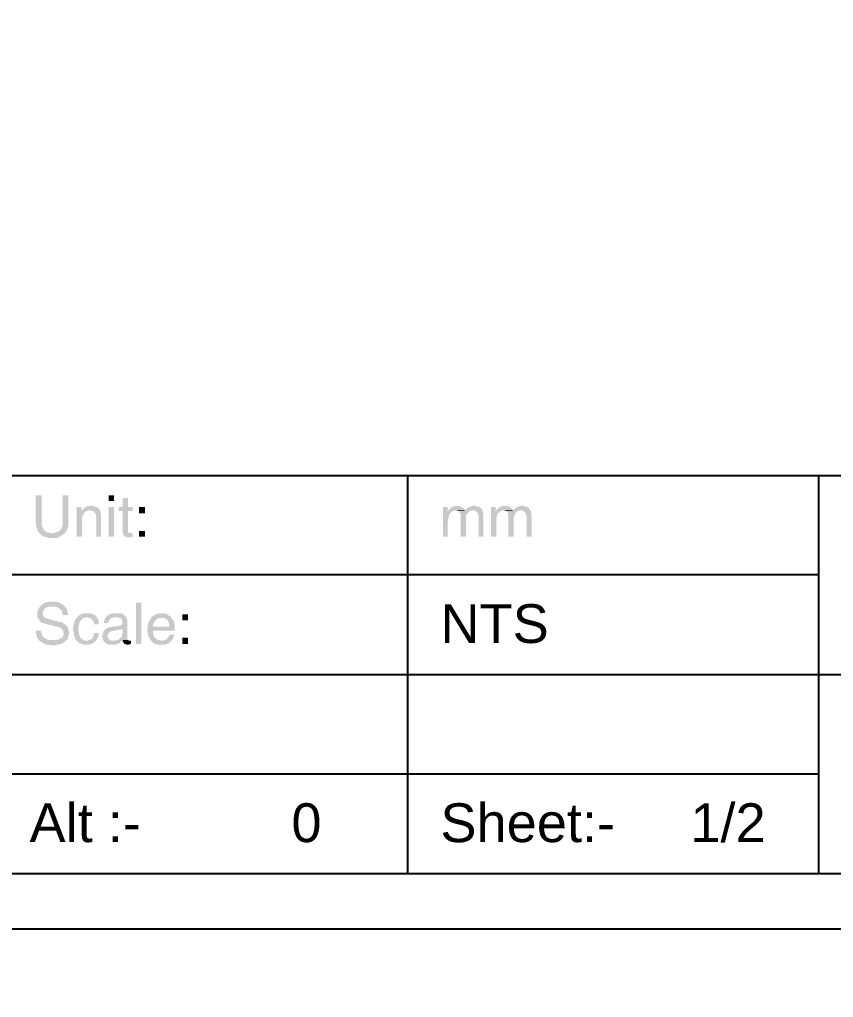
# Model space of a CAD drawing. Header units: millimetres. Extents: x 7018 to 13530, y 4187 to 5692.
# Drawn here: x 11029.2 to 11092.2, y 4946.6 to 5022.1 of the extents above; entities that cross this region are included whole.
import ezdxf

# ---------------------------------------------------------------- set-up
doc = ezdxf.new("R2010")
doc.units = ezdxf.units.MM
doc.layers.add('绘图', color=7, linetype='Continuous')
doc.styles.get("Standard").update_dxf_attribs({"font": 'arial.ttf'})

msp = doc.modelspace()

# ---------------------------------------------------------------- hatches: boundary and pattern name
at = {"transparency": 33554559}
for points in [[(11030.944, 4985.378), (11030.492, 4985.378), (11030.492, 4983.166), (11030.537, 4983.076), (11030.537, 4982.895), (11030.583, 4982.805), (11030.628, 4982.715), (11030.628, 4982.624), (11030.673, 4982.579), (11030.718, 4982.534), (11030.763, 4982.444), (11031.756, 4982.444), (11031.666, 4982.444), (11031.576, 4982.489), (11031.395, 4982.489), (11031.35, 4982.534), (11031.26, 4982.579), (11031.214, 4982.624), (11031.169, 4982.67), (11031.124, 4982.715), (11031.079, 4982.76), (11031.034, 4982.85), (11031.034, 4982.895), (11030.989, 4982.986), (11030.944, 4983.076), (11030.944, 4983.347)], [(11033.02, 4985.378), (11032.568, 4985.378), (11032.568, 4983.347), (11032.568, 4983.031), (11032.523, 4982.94), (11032.523, 4982.895), (11032.478, 4982.805), (11032.433, 4982.76), (11032.388, 4982.67), (11032.343, 4982.624), (11032.253, 4982.579), (11032.207, 4982.534), (11032.117, 4982.534), (11032.027, 4982.489), (11031.937, 4982.489), (11031.846, 4982.444), (11030.763, 4982.444), (11030.808, 4982.399), (11030.853, 4982.354), (11030.944, 4982.309), (11030.989, 4982.263), (11031.079, 4982.218), (11031.124, 4982.173), (11031.214, 4982.173), (11031.305, 4982.128), (11031.395, 4982.128), (11031.485, 4982.083), (11032.117, 4982.083), (11032.207, 4982.128), (11032.298, 4982.173), (11032.343, 4982.173), (11032.433, 4982.218), (11032.478, 4982.263), (11032.568, 4982.309), (11032.614, 4982.354), (11032.704, 4982.399), (11032.704, 4982.444), (11032.794, 4982.489), (11032.839, 4982.579), (11032.884, 4982.624), (11032.884, 4982.715), (11032.929, 4982.805), (11032.975, 4982.85), (11032.975, 4982.94), (11033.02, 4983.031), (11033.02, 4983.347)], [(11036.54, 4984.926), (11036.54, 4985.378), (11036.134, 4985.378), (11036.134, 4984.926)], [(11037.623, 4985.152), (11037.217, 4985.152), (11037.217, 4984.475), (11036.901, 4984.475), (11036.901, 4984.159), (11037.217, 4984.159), (11037.217, 4982.444), (11037.262, 4982.354), (11037.307, 4982.309), (11037.307, 4982.263), (11037.352, 4982.218), (11037.398, 4982.173), (11037.488, 4982.173), (11037.578, 4982.128), (11037.849, 4982.128), (11037.984, 4982.173), (11037.984, 4982.444), (11037.849, 4982.444), (11037.759, 4982.489), (11037.668, 4982.489), (11037.623, 4982.534), (11037.623, 4984.159), (11037.984, 4984.159), (11037.984, 4984.475), (11037.623, 4984.475)], [(11034.013, 4984.475), (11033.652, 4984.475), (11033.652, 4982.173), (11034.058, 4982.173), (11034.058, 4983.392), (11034.058, 4983.617), (11034.103, 4983.708), (11034.103, 4983.798), (11034.148, 4983.843), (11034.193, 4983.933), (11034.238, 4983.978), (11034.238, 4983.978), (11034.283, 4984.069), (11034.329, 4984.114), (11034.013, 4984.159)], [(11034.735, 4984.565), (11034.645, 4984.565), (11034.554, 4984.52), (11034.464, 4984.52), (11034.374, 4984.475), (11034.329, 4984.43), (11034.238, 4984.385), (11034.193, 4984.339), (11034.103, 4984.249), (11034.013, 4984.159), (11034.329, 4984.114), (11034.419, 4984.159), (11034.509, 4984.159), (11034.554, 4984.204), (11035.457, 4984.204), (11035.412, 4984.294), (11035.367, 4984.339), (11035.321, 4984.385), (11035.276, 4984.43), (11035.186, 4984.475), (11035.096, 4984.475), (11035.051, 4984.52), (11034.96, 4984.52), (11034.87, 4984.565)], [(11036.54, 4982.173), (11036.54, 4984.475), (11036.134, 4984.475), (11036.134, 4982.173)], [(11038.932, 4983.978), (11038.932, 4984.475), (11038.481, 4984.475), (11038.481, 4983.978)], [(11062.356, 4984.475), (11061.995, 4984.475), (11061.995, 4982.173), (11062.356, 4982.173), (11062.356, 4983.392), (11062.401, 4983.482), (11062.401, 4983.662), (11062.446, 4983.753), (11062.446, 4983.843), (11062.491, 4983.933), (11062.536, 4983.978), (11062.581, 4984.024), (11062.672, 4984.114), (11062.356, 4984.159)], [(11063.078, 4984.565), (11062.942, 4984.565), (11062.852, 4984.52), (11062.807, 4984.52), (11062.717, 4984.475), (11062.626, 4984.43), (11062.581, 4984.385), (11062.491, 4984.294), (11062.446, 4984.249), (11062.356, 4984.159), (11062.672, 4984.114), (11062.717, 4984.159), (11062.807, 4984.159), (11062.897, 4984.204), (11062.988, 4984.204), (11063.664, 4984.249), (11063.619, 4984.294), (11063.574, 4984.385), (11063.529, 4984.385), (11063.484, 4984.43), (11063.394, 4984.475), (11063.349, 4984.52), (11063.258, 4984.52), (11063.168, 4984.565)], [(11064.341, 4984.565), (11064.251, 4984.565), (11064.206, 4984.52), (11064.116, 4984.52), (11064.026, 4984.475), (11063.98, 4984.43), (11063.89, 4984.385), (11063.8, 4984.339), (11063.755, 4984.249), (11063.71, 4984.204), (11063.123, 4984.159), (11063.213, 4984.159), (11063.258, 4984.069), (11063.258, 4984.069), (11063.303, 4984.024), (11063.349, 4983.933), (11063.349, 4982.173), (11063.755, 4982.173), (11063.755, 4983.708), (11063.8, 4983.798), (11063.8, 4983.888), (11063.845, 4983.933), (11063.89, 4984.024), (11063.935, 4984.024), (11063.98, 4984.114), (11064.071, 4984.159), (11064.116, 4984.159), (11064.206, 4984.204), (11064.296, 4984.204), (11065.018, 4984.249), (11064.973, 4984.294), (11064.928, 4984.339), (11064.928, 4984.385), (11064.838, 4984.43), (11064.793, 4984.475), (11064.703, 4984.475), (11064.657, 4984.52), (11064.567, 4984.52), (11064.477, 4984.565)], [(11066.057, 4984.475), (11065.695, 4984.475), (11065.695, 4982.173), (11066.102, 4982.173), (11066.102, 4983.662), (11066.147, 4983.753), (11066.192, 4983.843), (11066.192, 4983.933), (11066.237, 4983.978), (11066.327, 4984.024), (11066.372, 4984.114), (11066.057, 4984.159)], [(11066.779, 4984.565), (11066.643, 4984.565), (11066.598, 4984.52), (11066.508, 4984.52), (11066.418, 4984.475), (11066.372, 4984.43), (11066.282, 4984.385), (11066.192, 4984.294), (11066.147, 4984.249), (11066.057, 4984.159), (11066.372, 4984.114), (11066.463, 4984.159), (11066.508, 4984.159), (11066.598, 4984.204), (11066.688, 4984.204), (11067.365, 4984.249), (11067.32, 4984.294), (11067.275, 4984.385), (11067.275, 4984.385), (11067.185, 4984.43), (11067.14, 4984.475), (11067.049, 4984.52), (11066.959, 4984.52), (11066.869, 4984.565)], [(11068.087, 4984.565), (11067.997, 4984.565), (11067.907, 4984.52), (11067.817, 4984.52), (11067.726, 4984.475), (11067.681, 4984.43), (11067.591, 4984.385), (11067.546, 4984.339), (11067.456, 4984.249), (11067.41, 4984.204), (11066.824, 4984.159), (11066.914, 4984.159), (11066.959, 4984.069), (11066.959, 4984.069), (11067.004, 4984.024), (11067.049, 4983.933), (11067.049, 4982.173), (11067.456, 4982.173), (11067.456, 4983.617), (11067.501, 4983.708), (11067.501, 4983.798), (11067.546, 4983.888), (11067.591, 4983.933), (11067.591, 4984.024), (11067.636, 4984.024), (11067.681, 4984.114), (11067.772, 4984.159), (11067.862, 4984.159), (11067.907, 4984.204), (11067.997, 4984.204), (11068.719, 4984.249), (11068.674, 4984.294), (11068.629, 4984.339), (11068.629, 4984.385), (11068.584, 4984.43), (11068.494, 4984.475), (11068.449, 4984.475), (11068.358, 4984.52), (11068.268, 4984.52), (11068.178, 4984.565)], [(11035.457, 4984.204), (11034.645, 4984.204), (11034.735, 4984.204), (11034.825, 4984.159), (11034.915, 4984.159), (11035.006, 4984.114), (11035.051, 4984.069), (11035.051, 4984.024), (11035.096, 4983.978), (11035.141, 4983.933), (11035.141, 4983.708), (11035.186, 4983.617), (11035.186, 4982.173), (11035.547, 4982.173), (11035.547, 4983.978), (11035.502, 4984.069), (11035.502, 4984.159)], [(11063.664, 4984.249), (11062.988, 4984.204), (11063.033, 4984.204), (11063.123, 4984.159), (11063.71, 4984.204)], [(11065.018, 4984.249), (11064.296, 4984.204), (11064.432, 4984.204), (11064.477, 4984.159), (11064.567, 4984.114), (11064.612, 4984.069), (11064.657, 4984.024), (11064.703, 4983.933), (11064.703, 4983.843), (11064.748, 4983.753), (11064.748, 4982.173), (11065.109, 4982.173), (11065.109, 4983.798), (11065.109, 4983.978), (11065.064, 4984.069), (11065.064, 4984.159)], [(11067.365, 4984.249), (11066.688, 4984.204), (11066.733, 4984.204), (11066.824, 4984.159), (11067.41, 4984.204)], [(11068.719, 4984.249), (11067.997, 4984.204), (11068.133, 4984.204), (11068.223, 4984.159), (11068.268, 4984.114), (11068.313, 4984.069), (11068.358, 4984.024), (11068.403, 4983.933), (11068.403, 4983.843), (11068.449, 4983.753), (11068.449, 4982.173), (11068.855, 4982.173), (11068.855, 4983.798), (11068.855, 4983.798), (11068.81, 4983.888), (11068.81, 4984.069), (11068.764, 4984.159)], [(11038.932, 4982.173), (11038.932, 4982.624), (11038.481, 4982.624), (11038.481, 4982.173)], [(11030.853, 4976.802), (11030.808, 4976.757), (11030.763, 4976.667), (11030.718, 4976.577), (11030.673, 4976.532), (11030.628, 4976.441), (11030.628, 4975.945), (11030.673, 4975.855), (11030.718, 4975.809), (11030.763, 4975.719), (11030.808, 4975.674), (11030.808, 4975.629), (11030.899, 4975.584), (11030.944, 4975.539), (11031.034, 4975.494), (11031.124, 4975.494), (11031.214, 4975.448), (11031.305, 4975.403), (11031.395, 4975.403), (11031.937, 4975.268), (11032.027, 4975.223), (11032.162, 4975.223), (11032.253, 4975.178), (11032.343, 4975.133), (11032.388, 4975.133), (11032.478, 4975.087), (11032.523, 4975.042), (11032.523, 4975.042), (11032.568, 4974.952), (11032.614, 4974.907), (11032.614, 4974.817), (11032.659, 4974.726), (11032.659, 4974.636), (11032.614, 4974.591), (11032.614, 4974.501), (11032.568, 4974.41), (11032.478, 4974.365), (11032.433, 4974.32), (11032.433, 4974.32), (11032.343, 4974.275), (11032.298, 4974.23), (11032.207, 4974.23), (11032.117, 4974.185), (11031.846, 4974.185), (11030.763, 4974.14), (11030.853, 4974.094), (11030.899, 4974.049), (11030.989, 4974.004), (11031.034, 4973.959), (11031.124, 4973.914), (11031.169, 4973.869), (11031.26, 4973.869), (11031.35, 4973.824), (11031.53, 4973.824), (11031.621, 4973.779), (11032.027, 4973.779), (11032.117, 4973.824), (11032.298, 4973.824), (11032.343, 4973.869), (11032.433, 4973.869), (11032.523, 4973.914), (11032.568, 4973.959), (11032.659, 4974.004), (11032.704, 4974.049), (11032.749, 4974.049), (11032.794, 4974.094), (11032.839, 4974.185), (11032.929, 4974.23), (11032.975, 4974.32), (11032.975, 4974.365), (11033.02, 4974.456), (11033.02, 4974.546), (11033.065, 4974.636), (11033.065, 4974.862), (11033.02, 4974.952), (11033.02, 4975.042), (11032.975, 4975.133), (11032.929, 4975.178), (11032.929, 4975.268), (11032.839, 4975.313), (11032.839, 4975.313), (11032.794, 4975.358), (11032.749, 4975.403), (11032.659, 4975.448), (11032.614, 4975.494), (11032.523, 4975.539), (11032.433, 4975.584), (11032.343, 4975.584), (11032.207, 4975.629), (11031.666, 4975.764), (11031.666, 4975.764), (11031.53, 4975.809), (11031.44, 4975.809), (11031.35, 4975.855), (11031.26, 4975.9), (11031.214, 4975.9), (11031.169, 4975.945), (11031.124, 4975.99), (11031.079, 4976.035), (11031.034, 4976.125), (11031.034, 4976.351), (11031.079, 4976.441), (11031.124, 4976.532), (11031.169, 4976.577), (11031.214, 4976.622), (11031.26, 4976.667), (11031.305, 4976.712), (11031.395, 4976.712), (11031.485, 4976.757), (11031.756, 4976.757)], [(11031.756, 4977.163), (11031.53, 4977.163), (11031.44, 4977.118), (11031.35, 4977.118), (11031.26, 4977.073), (11031.214, 4977.073), (11031.124, 4977.028), (11031.079, 4976.983), (11030.989, 4976.938), (11030.944, 4976.893), (11030.899, 4976.848), (11030.853, 4976.802), (11031.756, 4976.757), (11032.027, 4976.757), (11032.117, 4976.712), (11032.207, 4976.712), (11032.253, 4976.667), (11032.343, 4976.622), (11032.343, 4976.577), (11032.433, 4976.532), (11032.478, 4976.486), (11032.523, 4976.396), (11032.523, 4976.306), (11032.568, 4976.216), (11032.568, 4976.125), (11032.975, 4976.125), (11032.975, 4976.306), (11032.929, 4976.396), (11032.929, 4976.486), (11032.884, 4976.577), (11032.839, 4976.622), (11032.794, 4976.712), (11032.749, 4976.757), (11032.704, 4976.848), (11032.614, 4976.893), (11032.614, 4976.893), (11032.523, 4976.983), (11032.478, 4976.983), (11032.388, 4977.028), (11032.298, 4977.073), (11032.253, 4977.118), (11032.072, 4977.118), (11031.982, 4977.163), (11031.891, 4977.163)], [(11038.255, 4973.869), (11038.255, 4977.073), (11038.661, 4977.073), (11038.661, 4973.869)], [(11034.464, 4976.261), (11034.193, 4976.261), (11034.103, 4976.216), (11034.013, 4976.171), (11033.922, 4976.171), (11033.877, 4976.125), (11033.787, 4976.035), (11033.742, 4975.99), (11033.697, 4975.945), (11034.509, 4975.945), (11034.599, 4975.9), (11034.69, 4975.9), (11034.78, 4975.855), (11034.825, 4975.809), (11034.87, 4975.719), (11034.915, 4975.674), (11034.96, 4975.584), (11035.006, 4975.494), (11035.006, 4975.403), (11035.367, 4975.403), (11035.367, 4975.629), (11035.321, 4975.674), (11035.321, 4975.764), (11035.276, 4975.855), (11035.231, 4975.9), (11035.186, 4975.99), (11035.096, 4976.035), (11035.096, 4976.08), (11035.051, 4976.125), (11034.96, 4976.171), (11034.87, 4976.171), (11034.825, 4976.216), (11034.735, 4976.261), (11034.554, 4976.261)], [(11036.721, 4976.261), (11036.405, 4976.261), (11036.314, 4976.216), (11036.224, 4976.171), (11036.179, 4976.171), (11036.089, 4976.125), (11036.044, 4976.08), (11035.998, 4976.035), (11035.953, 4975.99), (11035.908, 4975.945), (11035.863, 4975.855), (11035.818, 4975.764), (11035.773, 4975.674), (11035.773, 4975.494), (11036.134, 4975.494), (11036.134, 4975.629), (11036.179, 4975.719), (11036.224, 4975.764), (11036.269, 4975.855), (11036.314, 4975.855), (11036.405, 4975.9), (11036.495, 4975.945), (11037.488, 4975.945), (11037.443, 4976.035), (11037.352, 4976.08), (11037.307, 4976.125), (11037.262, 4976.171), (11037.172, 4976.216), (11037.127, 4976.216), (11037.037, 4976.261), (11036.811, 4976.261)], [(11040.241, 4976.261), (11040.015, 4976.261), (11039.925, 4976.216), (11039.835, 4976.216), (11039.744, 4976.171), (11039.699, 4976.125), (11039.609, 4976.08), (11039.564, 4976.035), (11039.474, 4975.99), (11039.429, 4975.945), (11040.241, 4975.9), (11040.421, 4975.9), (11040.512, 4975.855), (11040.557, 4975.809), (11040.647, 4975.764), (11040.692, 4975.719), (11040.692, 4975.719), (11040.737, 4975.629), (11040.782, 4975.584), (11040.782, 4975.494), (11040.828, 4975.403), (11040.828, 4975.223), (11039.564, 4975.223), (11039.158, 4975.178), (11039.158, 4975.087), (11039.113, 4974.997), (11039.113, 4974.907), (11039.158, 4974.817), (11039.158, 4974.636), (11039.203, 4974.546), (11039.203, 4974.456), (11039.248, 4974.41), (11039.293, 4974.32), (11039.338, 4974.23), (11039.383, 4974.185), (11039.429, 4974.14), (11040.241, 4974.14), (11040.151, 4974.14), (11040.06, 4974.185), (11039.97, 4974.185), (11039.88, 4974.23), (11039.835, 4974.275), (11039.744, 4974.32), (11039.699, 4974.365), (11039.699, 4974.41), (11039.654, 4974.456), (11039.609, 4974.546), (11039.609, 4974.591), (11039.564, 4974.681), (11039.564, 4974.907), (11041.234, 4974.907), (11041.234, 4975.403), (11041.189, 4975.494), (11041.189, 4975.584), (11041.144, 4975.674), (11041.098, 4975.719), (11041.053, 4975.809), (11041.008, 4975.855), (11040.963, 4975.945), (11040.918, 4975.99), (11040.873, 4976.035), (11040.782, 4976.08), (11040.737, 4976.125), (11040.647, 4976.171), (11040.602, 4976.216), (11040.512, 4976.216), (11040.421, 4976.261), (11040.331, 4976.261)], [(11042.272, 4975.719), (11042.272, 4976.171), (11041.821, 4976.171), (11041.821, 4975.719)], [(11033.697, 4975.945), (11033.606, 4975.855), (11033.561, 4975.809), (11033.561, 4975.719), (11033.516, 4975.674), (11033.471, 4975.584), (11033.471, 4975.494), (11033.426, 4975.403), (11033.426, 4975.313), (11033.381, 4975.223), (11033.381, 4974.862), (11033.426, 4974.771), (11033.426, 4974.591), (11033.471, 4974.501), (11033.516, 4974.41), (11033.516, 4974.32), (11033.561, 4974.275), (11033.606, 4974.185), (11033.652, 4974.14), (11034.419, 4974.14), (11034.283, 4974.14), (11034.238, 4974.185), (11034.148, 4974.23), (11034.058, 4974.23), (11034.013, 4974.32), (11033.968, 4974.365), (11033.922, 4974.41), (11033.877, 4974.501), (11033.877, 4974.546), (11033.832, 4974.636), (11033.832, 4974.817), (11033.787, 4974.952), (11033.787, 4975.133), (11033.832, 4975.223), (11033.832, 4975.403), (11033.877, 4975.494), (11033.877, 4975.584), (11033.922, 4975.629), (11033.968, 4975.674), (11033.968, 4975.719), (11034.058, 4975.764), (11034.103, 4975.855), (11034.193, 4975.9), (11034.238, 4975.9), (11034.329, 4975.945), (11034.419, 4975.945)], [(11037.488, 4975.945), (11036.675, 4975.945), (11036.856, 4975.945), (11036.901, 4975.9), (11036.991, 4975.9), (11037.082, 4975.855), (11037.127, 4975.809), (11037.172, 4975.719), (11037.172, 4975.629), (11037.217, 4975.539), (11037.217, 4975.539), (11037.172, 4975.448), (11037.172, 4975.403), (11037.127, 4975.358), (11037.037, 4975.313), (11036.991, 4975.313), (11036.901, 4975.268), (11036.405, 4975.223), (11036.269, 4975.178), (11036.179, 4975.178), (11036.089, 4975.133), (11036.044, 4975.133), (11035.953, 4975.087), (11037.217, 4975.042), (11037.217, 4974.726), (11037.172, 4974.636), (11037.172, 4974.501), (11037.127, 4974.41), (11037.037, 4974.365), (11036.991, 4974.32), (11036.946, 4974.275), (11036.901, 4974.23), (11036.811, 4974.185), (11036.721, 4974.185), (11036.63, 4974.14), (11035.728, 4974.14), (11035.773, 4974.049), (11035.863, 4974.004), (11035.908, 4973.959), (11035.953, 4973.914), (11036.044, 4973.869), (11036.134, 4973.824), (11036.675, 4973.824), (11036.721, 4973.869), (11036.811, 4973.869), (11036.901, 4973.914), (11036.991, 4973.959), (11037.037, 4974.004), (11037.127, 4974.094), (11037.127, 4974.094), (11037.217, 4974.185), (11037.623, 4974.185), (11037.578, 4974.275), (11037.578, 4975.719), (11037.533, 4975.809), (11037.533, 4975.9)], [(11039.429, 4975.945), (11039.429, 4975.9), (11039.338, 4975.809), (11039.338, 4975.764), (11039.293, 4975.674), (11039.248, 4975.629), (11039.203, 4975.539), (11039.203, 4975.448), (11039.158, 4975.358), (11039.158, 4975.178), (11039.564, 4975.223), (11039.564, 4975.403), (11039.609, 4975.494), (11039.654, 4975.539), (11039.699, 4975.629), (11039.744, 4975.674), (11039.744, 4975.719), (11039.835, 4975.764), (11039.88, 4975.855), (11039.97, 4975.855), (11040.06, 4975.9), (11040.241, 4975.9)], [(11030.899, 4974.907), (11030.492, 4974.907), (11030.492, 4974.726), (11030.537, 4974.636), (11030.537, 4974.546), (11030.583, 4974.501), (11030.583, 4974.41), (11030.628, 4974.32), (11030.673, 4974.275), (11030.718, 4974.185), (11030.763, 4974.14), (11031.846, 4974.185), (11031.53, 4974.185), (11031.44, 4974.23), (11031.35, 4974.23), (11031.305, 4974.275), (11031.214, 4974.32), (11031.169, 4974.365), (11031.124, 4974.365), (11031.079, 4974.41), (11031.034, 4974.501), (11030.989, 4974.546), (11030.944, 4974.636), (11030.944, 4974.726), (11030.899, 4974.817)], [(11035.367, 4974.726), (11035.006, 4974.726), (11035.006, 4974.681), (11034.96, 4974.591), (11034.96, 4974.501), (11034.915, 4974.41), (11034.87, 4974.365), (11034.825, 4974.275), (11034.735, 4974.23), (11034.69, 4974.185), (11034.599, 4974.185), (11034.509, 4974.14), (11033.652, 4974.14), (11033.697, 4974.094), (11033.787, 4974.049), (11033.832, 4973.959), (11033.922, 4973.914), (11033.968, 4973.914), (11034.058, 4973.869), (11034.148, 4973.824), (11034.69, 4973.824), (11034.78, 4973.869), (11034.87, 4973.914), (11034.96, 4973.959), (11035.006, 4974.004), (11035.051, 4974.049), (11035.096, 4974.094), (11035.141, 4974.14), (11035.186, 4974.185), (11035.231, 4974.275), (11035.276, 4974.365), (11035.321, 4974.41), (11035.367, 4974.501), (11035.367, 4974.591)], [(11035.953, 4975.087), (11035.908, 4975.042), (11035.818, 4974.997), (11035.818, 4974.952), (11035.773, 4974.907), (11035.728, 4974.817), (11035.683, 4974.771), (11035.683, 4974.681), (11035.637, 4974.591), (11035.637, 4974.365), (11035.683, 4974.275), (11035.683, 4974.185), (11035.728, 4974.14), (11036.45, 4974.14), (11036.314, 4974.14), (11036.224, 4974.185), (11036.179, 4974.23), (11036.134, 4974.275), (11036.089, 4974.365), (11036.044, 4974.456), (11036.044, 4974.591), (11036.089, 4974.681), (11036.134, 4974.726), (11036.179, 4974.771), (11036.224, 4974.817), (11036.314, 4974.862), (11036.405, 4974.862), (11036.495, 4974.907), (11036.585, 4974.907), (11036.946, 4974.997), (11037.127, 4974.997), (11037.217, 4975.042)], [(11041.234, 4974.591), (11040.828, 4974.591), (11040.828, 4974.546), (11040.782, 4974.456), (11040.737, 4974.41), (11040.692, 4974.32), (11040.602, 4974.275), (11040.557, 4974.23), (11040.467, 4974.185), (11040.421, 4974.185), (11040.331, 4974.14), (11039.429, 4974.14), (11039.474, 4974.049), (11039.519, 4974.004), (11039.609, 4973.959), (11039.654, 4973.914), (11039.744, 4973.869), (11039.835, 4973.869), (11039.925, 4973.824), (11040.512, 4973.824), (11040.557, 4973.869), (11040.647, 4973.869), (11040.737, 4973.914), (11040.782, 4973.959), (11040.873, 4974.004), (11040.918, 4974.049), (11040.963, 4974.14), (11041.053, 4974.185), (11041.098, 4974.275), (11041.144, 4974.32), (11041.144, 4974.41), (11041.189, 4974.501)], [(11037.623, 4974.185), (11037.217, 4974.185), (11037.217, 4974.094), (11037.713, 4974.14), (11037.713, 4974.14)], [(11037.849, 4974.14), (11037.713, 4974.14), (11037.217, 4974.094), (11037.262, 4974.004), (11037.307, 4973.959), (11037.307, 4973.959), (11037.352, 4973.869), (11037.443, 4973.869), (11037.533, 4973.824), (11037.713, 4973.824), (11037.759, 4973.869), (11037.849, 4973.869)], [(11042.272, 4973.869), (11042.272, 4974.365), (11041.821, 4974.365), (11041.821, 4973.869)]]:
    msp.add_hatch(color=256, dxfattribs=at).paths.add_polyline_path(points)

# ---------------------------------------------------------------- linework, layer by layer
msp.add_line((10782.067, 4956.132), (11191.322, 4956.132))
msp.add_lwpolyline([(11195.36, 4951.873), (11195.36, 5248.873), (10775.36, 5248.873), (10775.36, 4951.873)], close=True)
for points in [[(10794.884, 4986.912), (11191.322, 4986.912)], [(11059.242, 4986.912), (11059.242, 4956.132)], [(11091.015, 4986.912), (11091.015, 4956.132)], [(10794.884, 4979.24), (11091.015, 4979.24)], [(10794.884, 4971.522), (11143.955, 4971.522)], [(10794.884, 4963.849), (11091.015, 4963.849)]]:
    msp.add_lwpolyline(points)
at = {"layer": '绘图', "lineweight": 13, "ltscale": 0.2}
for centre, radius, start, end in [((11323.851, 4624.639), 437.429, 88.5439, 88.5439), ((11323.871, 4624.747), 434.829, 88.05782, 88.05782), ((11345.593, 4624.747), 434.829, 88.05782, 88.05782), ((11326.674, 4762.447), 296.9, 89.34067, 89.34067), ((11348.395, 4762.503), 296.9, 89.34067, 89.34067)]:
    msp.add_arc(centre, radius, start, end, dxfattribs=at)

# ---------------------------------------------------------------- texts
at = {"width": 34.34827, "attachment_point": 5}
for s, insert, char_height in [('\\pxql;NTS', (11078.959, 4975.437), 2.9997), ('\\pxql;Alt :-          0', (11047.185, 4960.047), 2.99966), ('\\pxql;Sheet:-     1/2', (11078.959, 4960.047), 2.99966)]:
    msp.add_mtext(s, dxfattribs=dict(at, insert=insert, char_height=char_height))

doc.saveas('drawing.dxf')
